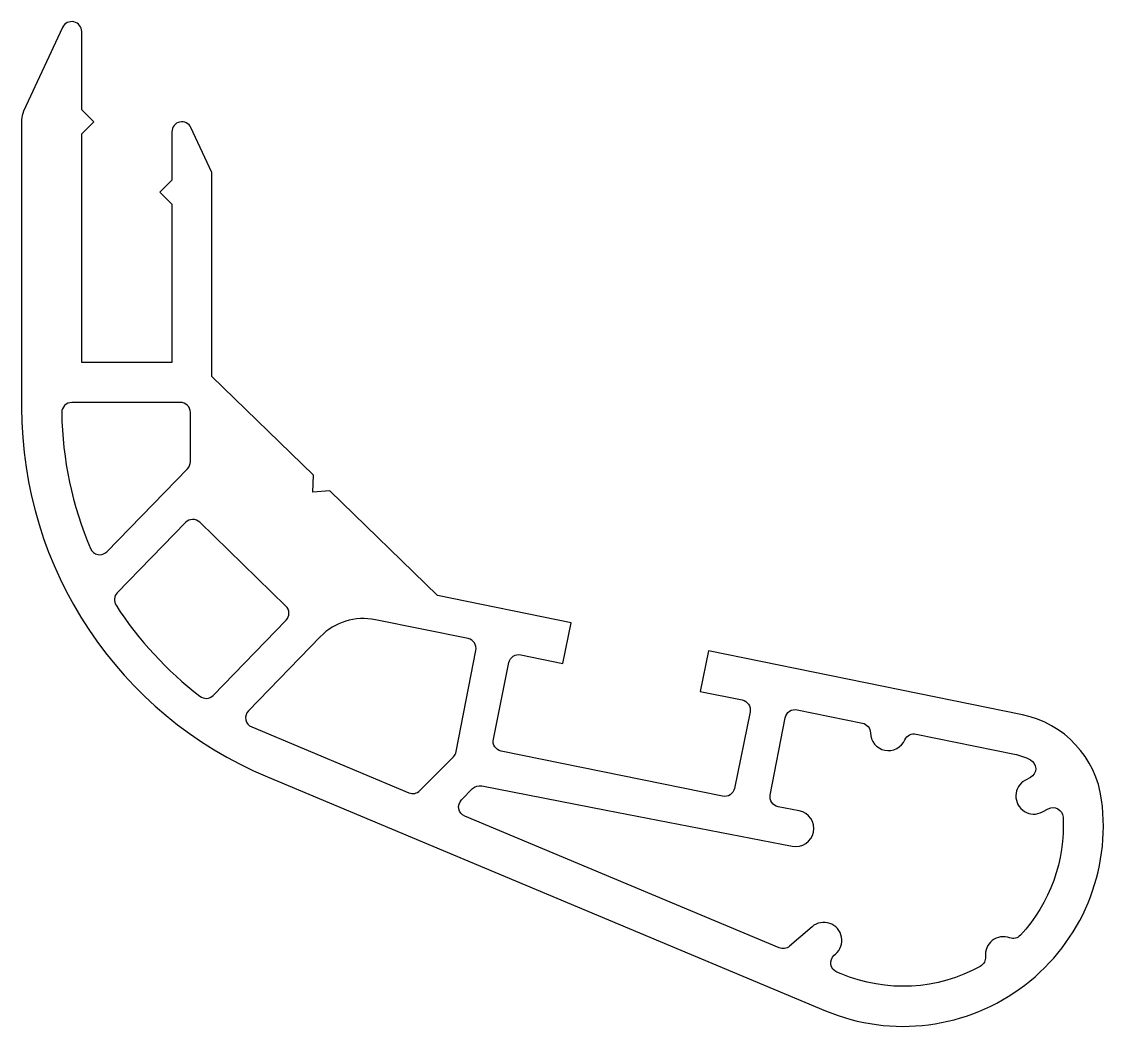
# Model space of a CAD drawing. Extents: x 583.7 to 637.7, y 260.9 to 311.
import ezdxf

# ---------------------------------------------------------------- set-up
doc = ezdxf.new("R2010")
doc.units = 0
doc.header["$LTSCALE"] = 15
doc.layers.get('0').update_dxf_attribs({"linetype": 'CONTINUOUS'})

msp = doc.modelspace()

# ---------------------------------------------------------------- linework, layer by layer
at = {"ltscale": 10}
msp.add_line((611.083, 281.036), (611.081, 281.036), dxfattribs=at)
for points in [[(599.041, 287.621), (598.187, 287.557), (598.227, 288.412), (593.156, 293.338), (593.156, 303.514), (592.109, 305.759, 0.802585), (591.156, 305.547), (591.156, 303.133), (590.556, 302.533), (591.156, 301.933), (591.156, 294.036), (586.656, 294.036), (586.656, 305.447), (587.256, 306.047), (586.656, 306.647), (586.656, 310.547, 0.802585), (585.703, 310.759), (583.75, 306.57, 0.109518), (583.656, 306.148), (583.656, 291.788, 0.30224), (595.927, 273.342), (623.792, 261.668, 0.578752), (637.57, 272.197, 0.319953), (633.612, 276.443), (617.942, 279.638), (617.53, 277.614), (619.627, 277.187, -0.414214), (620.017, 276.597), (619.236, 272.77, -0.414214), (618.647, 272.38), (607.594, 274.633, -0.414214), (607.204, 275.223), (607.984, 279.05, -0.414214), (608.574, 279.44), (610.671, 279.013), (611.083, 281.036), (604.421, 282.394)], [(592.08, 291.536, 0.414214), (591.58, 292.036), (586.158, 292.036, 0.418449), (585.658, 291.528, 0.097286), (587.093, 284.74, 0.536049), (587.912, 284.587), (591.938, 288.731, 0.195161), (592.08, 289.08)], [(592.545, 286.055, 0.414214), (591.838, 286.045), (588.428, 282.535, 0.349337), (588.367, 281.915, 0.085499), (592.551, 277.369, 0.381003), (593.215, 277.416), (596.859, 281.167, 0.414214), (596.848, 281.874)]]:
    msp.add_lwpolyline(points, format="xyb", close=True, dxfattribs=at)
for points in [[(605.943, 280.247), (601.317, 281.19, 0.255595), (598.566, 280.341), (594.978, 276.648, 0.528579), (595.144, 275.839), (602.991, 272.551, 0.305572), (603.539, 272.66), (605.215, 274.35, 0.1484), (605.351, 274.607), (606.334, 279.662, 0.41155)], [(634.014, 273.315), (633.762, 273.18, 1), (634.612, 271.594), (634.908, 271.752, -0.548358), (635.643, 271.339, -0.204161), (633.512, 265.441, -0.302002), (632.974, 265.312, 0.555443), (631.769, 264.372, -0.302002), (631.513, 263.882, -0.228825), (624.565, 263.512), (624.353, 263.601, -0.556866), (624.22, 264.44), (624.29, 264.501, 1), (623.113, 265.863), (621.989, 264.892, -0.284632), (621.469, 264.809), (605.777, 271.384, -0.531895), (605.615, 272.197), (606.171, 272.757, -0.25042), (606.621, 272.896), (612.832, 271.689), (622.128, 269.881, 1), (622.472, 271.648), (621.421, 271.852, -0.414214), (621.025, 272.438), (621.776, 276.3, -0.416871), (622.367, 276.695), (625.626, 276.03, -0.352979), (626.026, 275.546, 0.806436), (627.75, 275.195, -0.352979), (628.308, 275.484), (633.212, 274.484, -0.071033), (634.011, 274.198, -0.601192)]]:
    msp.add_lwpolyline(points, format="xyb", close=True)

doc.saveas('drawing.dxf')
